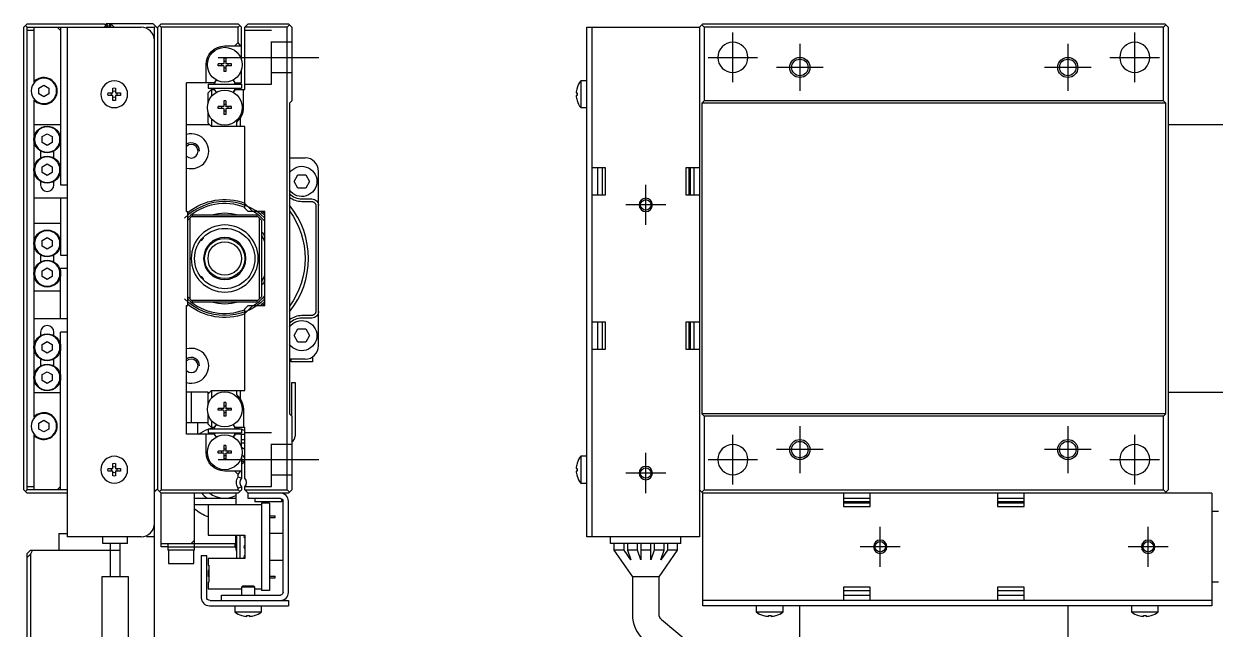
# Model space of a CAD drawing. Extents: x 0 to 729, y -8 to 416.
# Drawn here: x 379.1 to 556.9, y 239 to 329.3 of the extents above; entities that cross this region are included whole.
import ezdxf

# ---------------------------------------------------------------- set-up
doc = ezdxf.new("R2010")
doc.units = 0
doc.header["$LTSCALE"] = 0.5
doc.linetypes.add('CENTER', pattern=[50.8, 31.75, -6.35, 6.35, -6.35])
doc.linetypes.add('DASHED', pattern=[19.05, 12.7, -6.35])
for name, color, linetype in [('MSM_CENTER', 1, 'CENTER'), ('MSM_CONTINUOUS', 7, 'CONTINUOUS'), ('MSM_DASHED', 4, 'DASHED'), ('MSM_NARROW', 5, 'CONTINUOUS')]:
    doc.layers.add(name, color=color, linetype=linetype)

msp = doc.modelspace()

# ---------------------------------------------------------------- linework, layer by layer
at = {"layer": 'MSM_CENTER'}
for p, q in [((484.91, 320.55), (484.91, 327.95)), ((544.91, 320.55), (544.91, 327.95)), ((494.91, 326.25), (494.91, 319.25)), ((534.91, 326.25), (534.91, 319.25)), ((408.08, 324.25), (423.12, 324.25)), ((481.21, 324.25), (488.61, 324.25)), ((541.21, 324.25), (548.61, 324.25)), ((498.41, 322.75), (491.41, 322.75)), ((538.41, 322.75), (531.41, 322.75)), ((471.91, 299.25), (471.91, 305.25)), ((474.91, 302.25), (468.91, 302.25)), ((494.91, 269.25), (494.91, 262.25)), ((534.91, 269.25), (534.91, 262.25)), ((484.91, 260.55), (484.91, 267.95)), ((544.91, 260.55), (544.91, 267.95)), ((471.91, 259.25), (471.91, 265.25)), ((498.41, 265.75), (491.41, 265.75)), ((538.41, 265.75), (531.41, 265.75)), ((408.08, 264.25), (423.12, 264.25)), ((481.21, 264.25), (488.61, 264.25)), ((541.21, 264.25), (548.61, 264.25)), ((474.91, 262.25), (468.91, 262.25)), ((506.91, 248.25), (506.91, 254.25)), ((546.91, 248.25), (546.91, 254.25)), ((509.91, 251.25), (503.91, 251.25)), ((549.91, 251.25), (543.91, 251.25))]:
    msp.add_line(p, q, dxfattribs=at)
at = {"layer": 'MSM_CONTINUOUS'}
for p, q in [((379.56, 329.25), (379.06, 328.75)), ((379.56, 329.25), (391.06, 329.25)), ((391.31, 329), (391.06, 329.25)), ((391.16, 329.15), (391.36, 329.15)), ((391.26, 329.15), (391.36, 329.25)), ((398.36, 329.25), (391.36, 329.25)), ((391.86, 329.25), (391.86, 328.75)), ((392.06, 328.75), (392.06, 329.25)), ((392.06, 329.25), (392.56, 328.75)), ((398.71, 328.9), (398.36, 329.25)), ((399.56, 329.25), (399.31, 329)), ((399.56, 329.25), (411.06, 329.25)), ((411.06, 329.25), (411.56, 328.75)), ((412.56, 329.25), (412.06, 328.75)), ((412.56, 329.25), (418.56, 329.25)), ((418.36, 328.75), (418.71, 329.1)), ((418.71, 329.1), (418.56, 329.25)), ((418.71, 329.1), (419.06, 328.75)), ((479.91, 328.75), (480.26, 329.1)), ((480.26, 329.1), (480.41, 329.25)), ((480.26, 329.1), (480.61, 328.75)), ((480.41, 329.25), (549.41, 329.25)), ((549.21, 328.75), (549.56, 329.1)), ((549.41, 329.25), (549.91, 328.75)), ((379.06, 259.75), (379.06, 328.75)), ((379.31, 329), (379.56, 328.75)), ((379.56, 259.75), (379.56, 328.75)), ((379.56, 328.75), (396.56, 328.75)), ((380.56, 328.25), (379.56, 328.25)), ((380.56, 328.75), (380.56, 320.57)), ((384.06, 328.75), (384.56, 328.25)), ((384.56, 328.75), (384.56, 305.25)), ((385.56, 252.75), (385.56, 328.75)), ((391.06, 328.75), (391.31, 329)), ((391.56, 328.75), (391.31, 329)), ((391.66, 328.75), (391.66, 328.85)), ((397.36, 328.75), (398.56, 328.75)), ((398.56, 328.75), (398.71, 328.9)), ((398.56, 237.25), (398.56, 328.75)), ((399.06, 328.55), (398.71, 328.9)), ((399.06, 328.75), (399.31, 329)), ((399.06, 259.75), (399.06, 328.75)), ((399.31, 329), (399.56, 328.75)), ((399.56, 328.75), (399.56, 259.75)), ((411.06, 328.75), (399.56, 328.75)), ((411.06, 328.75), (411.31, 329)), ((411.06, 326.45), (411.06, 328.75)), ((411.56, 323.86), (411.56, 328.75)), ((412.06, 319.45), (412.06, 328.75)), ((418.36, 328.75), (412.06, 328.75)), ((418.36, 259.75), (418.36, 328.75)), ((419.06, 328.75), (419.06, 317.75)), ((463.11, 252.75), (463.11, 328.75)), ((463.11, 328.75), (479.91, 328.75)), ((463.91, 252.75), (463.91, 328.75)), ((479.91, 328.75), (479.91, 252.75)), ((480.61, 328.75), (480.61, 317.75)), ((549.21, 328.75), (480.61, 328.75)), ((549.21, 317.75), (549.21, 328.75)), ((549.91, 328.75), (549.91, 259.75)), ((409.06, 325.95), (411.56, 325.95)), ((411.06, 326.45), (410.56, 325.95)), ((411.42, 325.95), (411.06, 326.45)), ((408.92, 324.15), (408.92, 323.36)), ((409.21, 324.15), (408.92, 324.15)), ((409.21, 324.15), (409.21, 323.36)), ((406.26, 320.45), (406.26, 323.15)), ((408.06, 323.01), (408.06, 323.3)), ((408.86, 323.3), (408.06, 323.3)), ((408.86, 323.01), (408.06, 323.01)), ((408.59, 323.3), (408.59, 323.01)), ((409.21, 323.62), (408.92, 323.62)), ((408.92, 322.95), (408.92, 322.15)), ((408.92, 322.68), (409.21, 322.68)), ((409.21, 322.15), (408.92, 322.15)), ((409.21, 322.95), (409.21, 322.15)), ((410.06, 323.3), (409.27, 323.3)), ((410.06, 323.01), (409.27, 323.01)), ((409.53, 323.3), (409.53, 323.01)), ((410.06, 323.01), (410.06, 323.3)), ((411.56, 320.45), (411.56, 322.44)), ((407.51, 320.45), (403.36, 320.45)), ((403.36, 301.25), (403.36, 320.45)), ((406.56, 320.25), (406.56, 319.65)), ((406.56, 320.25), (411.56, 320.25)), ((407.66, 320.71), (407.51, 320.45)), ((410.61, 320.45), (410.46, 320.71)), ((410.61, 320.45), (411.56, 320.45)), ((411.56, 320.25), (411.56, 319.65)), ((463.11, 320.75), (462.21, 320.75)), ((462.21, 320.75), (462.21, 316.75)), ((381.31, 319.68), (382.06, 320.12)), ((381.31, 318.82), (381.31, 319.68)), ((382.06, 318.38), (381.31, 318.82)), ((382.06, 320.12), (382.81, 319.68)), ((382.81, 318.82), (382.06, 318.38)), ((382.81, 319.68), (382.81, 318.82)), ((391.63, 318.95), (392.36, 318.95)), ((392.36, 318.55), (391.63, 318.55)), ((392.36, 318.95), (392.36, 319.68)), ((392.36, 317.82), (392.36, 318.55)), ((392.76, 319.68), (392.76, 318.95)), ((392.76, 318.95), (393.49, 318.95)), ((392.76, 318.55), (392.76, 317.82)), ((393.49, 318.55), (392.76, 318.55)), ((406.56, 319.65), (411.56, 319.65)), ((407.06, 319.45), (406.56, 318.95)), ((406.56, 317.46), (406.56, 318.95)), ((407.06, 319.45), (407.06, 318.41)), ((407.06, 319.45), (407.51, 319.45)), ((407.51, 319.45), (407.64, 319.23)), ((410.61, 319.45), (410.48, 319.23)), ((410.61, 319.45), (412.06, 319.45)), ((411.86, 316.75), (411.86, 319.45)), ((461.52, 318.95), (461.66, 318.95)), ((461.66, 318.55), (461.52, 318.55)), ((461.66, 319.7), (461.66, 319.68)), ((461.66, 318.95), (461.66, 318.55)), ((380.56, 317.93), (380.56, 270.57)), ((408.06, 316.61), (408.06, 316.9)), ((408.86, 316.9), (408.06, 316.9)), ((408.86, 316.61), (408.06, 316.61)), ((408.59, 316.9), (408.59, 316.61)), ((409.21, 317.75), (408.92, 317.75)), ((408.92, 317.75), (408.92, 316.96)), ((409.21, 317.22), (408.92, 317.22)), ((409.21, 317.75), (409.21, 316.96)), ((410.06, 316.9), (409.27, 316.9)), ((410.06, 316.61), (409.27, 316.61)), ((409.53, 316.9), (409.53, 316.61)), ((410.06, 316.61), (410.06, 316.9)), ((419.06, 317.75), (418.71, 317.4)), ((418.71, 317.4), (418.71, 271.1)), ((461.66, 317.82), (461.66, 317.8)), ((462.21, 316.75), (463.11, 316.75)), ((480.61, 317.75), (480.26, 317.4)), ((480.26, 317.4), (480.26, 271.1)), ((549.56, 317.4), (480.26, 317.4)), ((549.21, 317.75), (480.61, 317.75)), ((549.56, 317.4), (549.21, 317.75)), ((549.56, 271.1), (549.56, 317.4)), ((406.56, 314.45), (406.56, 316.04)), ((407.06, 315.09), (407.06, 313.95)), ((408.92, 316.55), (408.92, 315.75)), ((408.92, 316.28), (409.21, 316.28)), ((409.21, 315.75), (408.92, 315.75)), ((409.21, 316.55), (409.21, 315.75)), ((411.36, 315.15), (411.36, 313.95)), ((380.56, 314.25), (384.56, 314.25)), ((403.36, 314.25), (406.76, 314.25)), ((406.56, 314.45), (407.06, 313.95)), ((412.06, 313.95), (407.06, 313.95)), ((410.86, 313.95), (410.86, 314.61)), ((412.06, 301.75), (412.06, 313.95)), ((549.91, 314.25), (587.41, 314.25)), ((381.81, 312.43), (382.56, 312.87)), ((381.81, 311.57), (381.81, 312.43)), ((382.56, 311.13), (381.81, 311.57)), ((382.56, 312.87), (383.31, 312.43)), ((383.31, 311.57), (382.56, 311.13)), ((383.31, 312.43), (383.31, 311.57)), ((381.56, 310.27), (381.56, 309.23)), ((383.56, 309.23), (383.56, 310.27)), ((381.81, 307.93), (382.56, 308.37)), ((381.81, 307.07), (381.81, 307.93)), ((382.56, 308.37), (383.31, 307.93)), ((383.31, 307.93), (383.31, 307.07)), ((418.71, 309.25), (421.06, 309.25)), ((465.91, 307.75), (463.91, 307.75)), ((464.71, 307.75), (464.71, 303.75)), ((465.41, 307.75), (465.41, 303.75)), ((465.91, 303.75), (465.91, 307.75)), ((479.91, 307.75), (477.91, 307.75)), ((477.91, 307.75), (477.91, 303.75)), ((478.41, 303.75), (478.41, 307.75)), ((478.61, 303.75), (478.61, 307.75)), ((479.11, 303.75), (479.11, 307.75)), ((382.56, 306.63), (381.81, 307.07)), ((383.31, 307.07), (382.56, 306.63)), ((419.41, 305.75), (419.99, 306.75)), ((419.99, 306.75), (421.14, 306.75)), ((421.14, 306.75), (421.72, 305.75)), ((423.06, 281.25), (423.06, 307.25)), ((381.56, 305.77), (381.56, 305.25)), ((383.56, 305.25), (383.56, 305.77)), ((384.56, 305.25), (385.56, 305.25)), ((419.99, 304.75), (419.41, 305.75)), ((421.14, 304.75), (419.99, 304.75)), ((421.72, 305.75), (421.14, 304.75)), ((385.56, 303.25), (380.56, 303.25)), ((384.56, 303.25), (384.56, 294.75)), ((412.06, 302.46), (413.27, 301.25)), ((420.56, 303.15), (422.06, 303.15)), ((420.56, 302.77), (421.94, 302.77)), ((463.91, 303.75), (465.91, 303.75)), ((477.91, 303.75), (479.91, 303.75)), ((403.36, 301.25), (403.56, 301.25)), ((403.56, 287.25), (403.56, 301.25)), ((404.06, 300.45), (404.36, 300.75)), ((404.36, 300.75), (413.76, 300.75)), ((412.56, 301.25), (412.06, 301.75)), ((415.06, 301.25), (412.56, 301.25)), ((414.26, 300.25), (413.76, 300.75)), ((415.06, 287.25), (415.06, 301.25)), ((422.68, 302.02), (422.68, 286.48)), ((384.56, 299.45), (380.56, 299.45)), ((403.56, 299.95), (403.86, 300.25)), ((404.06, 300.45), (403.86, 300.25)), ((403.86, 300.25), (403.86, 288.25)), ((414.06, 300.45), (404.06, 300.45)), ((414.26, 288.25), (414.26, 300.25)), ((414.26, 300.25), (414.56, 299.95)), ((414.56, 299.95), (414.56, 288.55)), ((381.81, 296.93), (382.56, 297.37)), ((382.56, 297.37), (383.31, 296.93)), ((405.64, 297), (405.86, 297.23)), ((405.64, 297), (405.64, 297.17)), ((405.86, 297.41), (405.86, 297.23)), ((407.69, 297.05), (407.62, 297.05)), ((407.69, 297.05), (407.75, 297.12)), ((410.37, 297.12), (410.44, 297.05)), ((410.51, 297.05), (410.44, 297.05)), ((381.81, 296.07), (381.81, 296.93)), ((382.56, 295.63), (381.81, 296.07)), ((383.31, 296.07), (382.56, 295.63)), ((383.31, 296.93), (383.31, 296.07)), ((405.5, 297), (405.5, 297)), ((405.5, 297), (405.64, 297)), ((406.1, 295.31), (406.1, 295.31)), ((412.03, 295.31), (412.03, 295.31)), ((381.56, 294.77), (381.56, 293.73)), ((383.56, 293.73), (383.56, 294.77)), ((384.56, 294.75), (385.56, 294.75)), ((381.81, 292.43), (382.56, 292.87)), ((381.81, 291.57), (381.81, 292.43)), ((382.56, 292.87), (383.31, 292.43)), ((383.31, 292.43), (383.31, 291.57)), ((384.56, 285.25), (384.56, 292.75)), ((385.56, 292.75), (384.56, 292.75)), ((382.56, 291.13), (381.81, 291.57)), ((383.31, 291.57), (382.56, 291.13)), ((405.5, 291.5), (405.5, 291.5)), ((405.64, 291.5), (405.5, 291.5)), ((405.86, 291.28), (405.64, 291.5)), ((405.64, 291.33), (405.64, 291.5)), ((405.86, 291.28), (405.86, 291.09)), ((380.56, 289.45), (384.56, 289.45)), ((403.86, 288.25), (403.56, 288.55)), ((403.86, 288.25), (404.06, 288.05)), ((414.06, 288.05), (414.26, 288.25)), ((414.56, 288.55), (414.26, 288.25)), ((403.36, 268.05), (403.36, 287.25)), ((403.36, 287.25), (403.56, 287.25)), ((404.06, 288.05), (414.06, 288.05)), ((404.36, 287.75), (404.06, 288.05)), ((413.76, 287.75), (404.36, 287.75)), ((413.27, 287.25), (412.06, 286.04)), ((412.06, 286.75), (412.56, 287.25)), ((412.06, 274.55), (412.06, 286.75)), ((412.56, 287.25), (415.06, 287.25)), ((414.06, 288.05), (413.76, 287.75)), ((385.56, 285.25), (380.56, 285.25)), ((421.94, 285.73), (420.56, 285.73)), ((422.06, 285.35), (420.56, 285.35)), ((465.91, 284.75), (463.91, 284.75)), ((464.71, 284.75), (464.71, 280.75)), ((465.41, 284.75), (465.41, 280.75)), ((465.91, 280.75), (465.91, 284.75)), ((479.91, 284.75), (477.91, 284.75)), ((477.91, 284.75), (477.91, 280.75)), ((478.41, 280.75), (478.41, 284.75)), ((478.61, 280.75), (478.61, 284.75)), ((479.11, 280.75), (479.11, 284.75)), ((381.56, 283.25), (381.56, 282.73)), ((383.56, 282.73), (383.56, 283.25)), ((384.56, 259.75), (384.56, 283.25)), ((385.56, 283.25), (384.56, 283.25)), ((419.41, 282.75), (419.99, 283.75)), ((419.99, 283.75), (421.14, 283.75)), ((421.14, 283.75), (421.72, 282.75)), ((381.81, 281.43), (382.56, 281.87)), ((381.81, 280.57), (381.81, 281.43)), ((382.56, 281.87), (383.31, 281.43)), ((383.31, 281.43), (383.31, 280.57)), ((419.99, 281.75), (419.41, 282.75)), ((421.14, 281.75), (419.99, 281.75)), ((421.72, 282.75), (421.14, 281.75)), ((381.56, 279.27), (381.56, 278.23)), ((382.56, 280.13), (381.81, 280.57)), ((383.31, 280.57), (382.56, 280.13)), ((383.56, 278.23), (383.56, 279.27)), ((421.06, 279.25), (418.71, 279.25)), ((418.96, 278.85), (418.96, 279.25)), ((422.16, 279.58), (422.16, 278.85)), ((463.91, 280.75), (465.91, 280.75)), ((477.91, 280.75), (479.91, 280.75)), ((422.16, 278.85), (418.96, 278.85)), ((381.81, 276.93), (382.56, 277.37)), ((381.81, 276.07), (381.81, 276.93)), ((382.56, 275.63), (381.81, 276.07)), ((382.56, 277.37), (383.31, 276.93)), ((383.31, 276.07), (382.56, 275.63)), ((383.31, 276.93), (383.31, 276.07)), ((419.06, 270.75), (419.06, 275.75)), ((419.06, 275.75), (419.56, 275.75)), ((419.56, 275.75), (419.56, 267.75)), ((380.56, 274.25), (384.56, 274.25)), ((406.56, 274.3), (403.36, 274.3)), ((404.06, 274.3), (404.06, 269.8)), ((407.06, 274.55), (406.56, 274.05)), ((406.56, 272.46), (406.56, 274.3)), ((406.56, 274.25), (406.76, 274.25)), ((407.06, 274.55), (407.06, 273.41)), ((407.06, 274.55), (412.06, 274.55)), ((410.86, 273.9), (410.86, 274.55)), ((411.36, 274.55), (411.36, 273.35)), ((587.41, 274.25), (549.91, 274.25)), ((409.21, 272.75), (408.92, 272.75)), ((408.92, 272.75), (408.92, 271.96)), ((409.21, 272.22), (408.92, 272.22)), ((409.21, 272.75), (409.21, 271.96)), ((406.56, 269.55), (406.56, 271.04)), ((408.86, 271.9), (408.06, 271.9)), ((408.06, 271.61), (408.06, 271.9)), ((408.86, 271.61), (408.06, 271.61)), ((408.59, 271.9), (408.59, 271.61)), ((408.92, 271.55), (408.92, 270.75)), ((408.92, 271.28), (409.21, 271.28)), ((409.21, 270.75), (408.92, 270.75)), ((409.21, 271.55), (409.21, 270.75)), ((410.06, 271.9), (409.27, 271.9)), ((410.06, 271.61), (409.27, 271.61)), ((409.53, 271.9), (409.53, 271.61)), ((410.06, 271.61), (410.06, 271.9)), ((411.86, 271.75), (411.86, 269.05)), ((418.71, 271.1), (419.06, 270.75)), ((419.06, 270.75), (419.06, 259.75)), ((480.26, 271.1), (480.61, 270.75)), ((549.56, 271.1), (480.26, 271.1)), ((549.21, 270.75), (480.61, 270.75)), ((480.61, 270.75), (480.61, 259.75)), ((549.21, 270.75), (549.56, 271.1)), ((549.21, 259.75), (549.21, 270.75)), ((381.31, 269.68), (382.06, 270.12)), ((381.31, 268.82), (381.31, 269.68)), ((382.06, 268.38), (381.31, 268.82)), ((382.06, 270.12), (382.81, 269.68)), ((382.81, 268.82), (382.06, 268.38)), ((382.81, 269.68), (382.81, 268.82)), ((403.36, 269.8), (406.56, 269.8)), ((405.06, 268.05), (405.06, 269.8)), ((406.56, 269.55), (407.06, 269.05)), ((406.56, 268.85), (406.56, 268.25)), ((406.56, 268.85), (411.56, 268.85)), ((407.06, 270.09), (407.06, 269.05)), ((407.51, 269.05), (407.06, 269.05)), ((407.51, 269.05), (407.64, 269.27)), ((410.61, 269.05), (410.48, 269.27)), ((412.06, 269.05), (410.61, 269.05)), ((411.56, 268.85), (411.56, 268.25)), ((412.06, 261.51), (412.06, 269.05)), ((380.56, 267.93), (380.56, 259.75)), ((407.51, 268.05), (403.36, 268.05)), ((406.26, 265.35), (406.26, 268.05)), ((406.56, 268.25), (411.56, 268.25)), ((407.66, 267.79), (407.51, 268.05)), ((407.57, 268), (407.54, 268)), ((410.61, 268.05), (410.46, 267.79)), ((410.59, 268), (410.55, 268)), ((411.56, 268.05), (410.61, 268.05)), ((411.56, 266.06), (411.56, 268.05)), ((412.06, 268), (411.56, 268)), ((411.56, 267.25), (412.06, 267.25)), ((408.86, 265.5), (408.06, 265.5)), ((408.06, 265.21), (408.06, 265.5)), ((408.86, 265.21), (408.06, 265.21)), ((408.59, 265.5), (408.59, 265.21)), ((409.21, 266.35), (408.92, 266.35)), ((408.92, 266.35), (408.92, 265.56)), ((409.21, 265.82), (408.92, 265.82)), ((408.92, 265.15), (408.92, 264.35)), ((409.21, 266.35), (409.21, 265.56)), ((409.21, 265.15), (409.21, 264.35)), ((410.06, 265.5), (409.27, 265.5)), ((410.06, 265.21), (409.27, 265.21)), ((409.53, 265.5), (409.53, 265.21)), ((410.06, 265.21), (410.06, 265.5)), ((411.56, 266.75), (412.06, 266.75)), ((392.36, 262.95), (392.36, 263.68)), ((392.76, 263.68), (392.76, 262.95)), ((408.92, 264.88), (409.21, 264.88)), ((409.21, 264.35), (408.92, 264.35)), ((411.56, 264.64), (411.56, 261.51)), ((412.06, 263.98), (411.56, 263.98)), ((461.66, 263.7), (461.66, 263.68)), ((463.11, 264.75), (462.21, 264.75)), ((462.21, 264.75), (462.21, 260.75)), ((391.63, 262.95), (392.36, 262.95)), ((392.36, 262.55), (391.63, 262.55)), ((392.36, 261.82), (392.36, 262.55)), ((392.76, 262.95), (393.49, 262.95)), ((392.76, 262.55), (392.76, 261.82)), ((393.49, 262.55), (392.76, 262.55)), ((411.56, 262.55), (409.06, 262.55)), ((410.56, 262.55), (411.06, 262.05)), ((411.06, 262.05), (411.42, 262.55)), ((411.06, 261.68), (411.06, 262.05)), ((411.06, 261.68), (411.56, 261.51)), ((461.52, 262.95), (461.66, 262.95)), ((461.66, 262.55), (461.52, 262.55)), ((461.66, 262.95), (461.66, 262.55)), ((461.66, 261.82), (461.66, 261.8)), ((379.06, 259.75), (379.31, 259.5)), ((379.56, 259.75), (379.31, 259.5)), ((379.56, 260.25), (380.56, 260.25)), ((385.56, 259.75), (379.56, 259.75)), ((384.56, 260.25), (384.06, 259.75)), ((398.71, 259.6), (398.56, 259.75)), ((398.71, 259.6), (399.06, 259.95)), ((399.31, 259.5), (399.06, 259.75)), ((399.56, 259.75), (399.31, 259.5)), ((399.56, 259.75), (411.06, 259.75)), ((411.06, 260.02), (411.56, 260.19)), ((411.06, 259.75), (411.06, 260.02)), ((411.31, 259.5), (411.06, 259.75)), ((411.56, 259.75), (411.31, 259.5)), ((411.56, 260.19), (411.56, 259.75)), ((412.06, 259.75), (412.06, 260.19)), ((412.06, 259.75), (418.36, 259.75)), ((412.06, 259.75), (412.56, 259.25)), ((418.71, 259.4), (418.36, 259.75)), ((419.06, 259.75), (418.71, 259.4)), ((462.21, 260.75), (463.11, 260.75)), ((480.26, 259.4), (479.91, 259.75)), ((480.61, 259.75), (480.26, 259.4)), ((480.61, 259.75), (549.21, 259.75)), ((549.56, 259.4), (549.21, 259.75)), ((549.91, 259.75), (549.41, 259.25)), ((379.31, 259.5), (379.56, 259.25)), ((385.56, 259.25), (379.56, 259.25)), ((398.56, 259.45), (398.71, 259.6)), ((399.31, 259.5), (399.56, 259.25)), ((411.06, 259.25), (399.56, 259.25)), ((399.56, 251.25), (399.56, 259.25)), ((404.56, 250.75), (404.56, 259.25)), ((404.56, 258.5), (410.71, 258.5)), ((410.71, 259.25), (410.71, 257.5)), ((411.06, 259.25), (411.31, 259.5)), ((412.56, 258.45), (412.56, 259.25)), ((418.56, 259.25), (412.56, 259.25)), ((417.36, 258.45), (412.56, 258.45)), ((413.56, 258.45), (413.56, 257.95)), ((417.56, 257.95), (413.56, 257.95)), ((414.71, 257.75), (414.71, 257.95)), ((417.56, 257.95), (417.56, 258.4)), ((417.76, 244.45), (417.76, 258.05)), ((418.56, 259.25), (418.71, 259.4)), ((418.56, 244.45), (418.56, 258.05)), ((480.41, 259.25), (480.26, 259.4)), ((556.41, 259.25), (480.41, 259.25)), ((480.41, 242.45), (480.41, 259.25)), ((501.41, 259.25), (501.41, 257.25)), ((505.41, 258.45), (501.41, 258.45)), ((505.41, 257.95), (501.41, 257.95)), ((505.41, 257.25), (505.41, 259.25)), ((524.41, 259.25), (524.41, 257.25)), ((528.41, 258.45), (524.41, 258.45)), ((528.41, 257.95), (524.41, 257.95)), ((528.41, 257.25), (528.41, 259.25)), ((556.41, 259.25), (556.41, 242.45)), ((414.56, 257.5), (404.56, 257.5)), ((406.56, 257.5), (406.56, 253)), ((414.56, 257.75), (414.56, 244.75)), ((415.76, 257.75), (414.56, 257.75)), ((415.76, 257.75), (415.76, 244.75)), ((505.41, 257.75), (501.41, 257.75)), ((501.41, 257.25), (505.41, 257.25)), ((528.41, 257.75), (524.41, 257.75)), ((524.41, 257.25), (528.41, 257.25)), ((557.41, 256.5), (556.41, 256.5)), ((415.76, 255.88), (416.56, 255.88)), ((415.76, 255.63), (416.56, 255.63)), ((416.56, 255.63), (416.56, 255.88)), ((384.31, 253.25), (385.56, 253.25)), ((384.31, 253.25), (384.31, 250.75)), ((396.56, 252.75), (385.56, 252.75)), ((390.86, 251.75), (390.86, 252.75)), ((394.56, 251.75), (394.56, 252.75)), ((398.56, 252.75), (397.36, 252.75)), ((406.56, 253), (412.06, 253)), ((410.71, 251.25), (410.71, 253)), ((410.86, 249.5), (410.86, 253)), ((411.36, 249.5), (411.36, 253)), ((412.06, 253), (412.06, 249.5)), ((417.76, 253.25), (415.76, 253.25)), ((479.91, 252.75), (463.11, 252.75)), ((466.66, 251.75), (466.66, 252.75)), ((477.16, 251.75), (477.16, 252.75)), ((394.56, 251.75), (390.86, 251.75)), ((391.96, 251.75), (391.96, 246.75)), ((393.46, 246.75), (393.46, 251.75)), ((399.56, 251.75), (410.56, 251.75)), ((400.56, 251.25), (399.56, 251.25)), ((400.56, 251.75), (400.56, 250.75)), ((400.56, 251.25), (410.56, 251.25)), ((404.56, 252.25), (404.06, 251.75)), ((410.56, 251.75), (410.56, 251.25)), ((477.16, 251.75), (466.66, 251.75)), ((467.16, 251.75), (467.16, 250.75)), ((468.66, 250.75), (468.66, 251.75)), ((469.16, 251.75), (469.16, 250.75)), ((470.66, 250.75), (470.66, 251.75)), ((471.16, 251.75), (471.16, 249.3)), ((472.66, 249.3), (472.66, 251.75)), ((473.16, 251.75), (473.16, 250.75)), ((474.66, 250.75), (474.66, 251.75)), ((475.16, 251.75), (475.16, 250.75)), ((476.66, 250.75), (476.66, 251.75)), ((379.56, 250.25), (380.06, 250.75)), ((379.56, 237.25), (379.56, 250.25)), ((380.06, 250.14), (379.56, 249.64)), ((380.37, 250.75), (380.06, 250.14)), ((380.06, 250.75), (393.46, 250.75)), ((380.06, 250.14), (380.06, 237.25)), ((404.56, 250.75), (400.56, 250.75)), ((400.66, 250.75), (400.66, 248.75)), ((404.46, 248.75), (404.46, 250.75)), ((405.56, 249.95), (406.36, 249.95)), ((405.56, 249.95), (405.56, 243.65)), ((406.36, 243.75), (406.36, 249.95)), ((406.56, 249.5), (406.56, 248.5)), ((412.06, 249.5), (406.56, 249.5)), ((415.76, 249.25), (417.76, 249.25)), ((467.16, 250.75), (469.91, 246.75)), ((468.66, 250.75), (467.16, 250.75)), ((469.66, 249.3), (468.66, 250.75)), ((469.16, 250.75), (469.66, 249.3)), ((470.66, 250.75), (469.16, 250.75)), ((471.16, 249.3), (470.66, 250.75)), ((472.66, 250.75), (471.16, 250.75)), ((473.16, 250.75), (472.66, 249.3)), ((474.66, 250.75), (473.16, 250.75)), ((473.91, 246.75), (476.66, 250.75)), ((475.16, 250.75), (474.16, 249.3)), ((474.16, 249.3), (474.66, 250.75)), ((476.66, 250.75), (475.16, 250.75)), ((400.66, 248.75), (404.46, 248.75)), ((406.56, 248.5), (406.66, 248.5)), ((406.56, 247.7), (406.56, 246.8)), ((406.66, 247.7), (406.56, 247.7)), ((406.66, 247.33), (406.56, 247.33)), ((406.66, 248.5), (406.66, 246)), ((394.71, 246.75), (390.71, 246.75)), ((390.71, 246.75), (390.71, 225.56)), ((394.71, 225.56), (394.71, 246.75)), ((406.66, 247.18), (406.56, 247.18)), ((406.66, 246.8), (406.56, 246.8)), ((406.56, 246), (406.56, 245)), ((406.56, 246), (406.66, 246)), ((411.76, 245.45), (411.56, 245.25)), ((411.76, 245.45), (413.36, 245.45)), ((413.56, 245.25), (413.36, 245.45)), ((415.76, 246.88), (416.56, 246.88)), ((415.76, 246.63), (416.56, 246.63)), ((416.56, 246.63), (416.56, 246.88)), ((469.91, 246.75), (469.91, 241.15)), ((473.91, 246.75), (469.91, 246.75)), ((473.91, 241.15), (473.91, 246.75)), ((557.41, 246), (556.41, 246)), ((406.56, 245), (411.56, 245)), ((408.56, 243.25), (408.56, 244.05)), ((408.56, 244.05), (417.36, 244.05)), ((411.56, 245.25), (411.56, 244.05)), ((413.56, 245.25), (411.56, 245.25)), ((413.56, 244.05), (413.56, 245.25)), ((413.56, 245), (414.56, 245)), ((415.76, 244.75), (414.56, 244.75)), ((505.41, 245.25), (501.41, 245.25)), ((501.41, 245.25), (501.41, 243.25)), ((501.41, 244.75), (505.41, 244.75)), ((501.41, 244.05), (505.41, 244.05)), ((505.41, 243.25), (505.41, 245.25)), ((524.41, 245.25), (524.41, 243.25)), ((528.41, 245.25), (524.41, 245.25)), ((524.41, 244.75), (528.41, 244.75)), ((524.41, 244.05), (528.41, 244.05)), ((528.41, 243.25), (528.41, 245.25)), ((406.76, 242.45), (418.56, 242.45)), ((406.86, 243.25), (418.56, 243.25)), ((410.56, 242.45), (410.56, 241.55)), ((414.56, 241.55), (414.56, 242.45)), ((418.56, 243.25), (418.56, 242.45)), ((556.41, 243.25), (480.41, 243.25)), ((556.41, 242.45), (480.41, 242.45)), ((488.41, 242.45), (488.41, 241.55)), ((492.41, 241.55), (492.41, 242.45)), ((494.91, 221.75), (494.91, 242.45)), ((534.91, 242.45), (534.91, 221.75)), ((544.41, 242.45), (544.41, 241.55)), ((548.41, 241.55), (548.41, 242.45)), ((410.56, 241.55), (414.56, 241.55)), ((411.61, 241), (411.63, 241)), ((412.36, 241), (412.76, 241)), ((412.36, 240.86), (412.36, 241)), ((412.76, 241), (412.76, 240.86)), ((413.49, 241), (413.51, 241)), ((482.85, 233.18), (474.27, 240.38)), ((488.41, 241.55), (492.41, 241.55)), ((489.46, 241), (489.48, 241)), ((490.21, 241), (490.61, 241)), ((490.21, 240.86), (490.21, 241)), ((490.61, 241), (490.61, 240.86)), ((491.34, 241), (491.36, 241)), ((544.41, 241.55), (548.41, 241.55)), ((545.46, 241), (545.48, 241)), ((546.21, 240.86), (546.21, 241)), ((546.21, 241), (546.61, 241)), ((546.61, 241), (546.61, 240.86)), ((547.34, 241), (547.36, 241))]:
    msp.add_line(p, q, dxfattribs=at)
at = {"layer": 'MSM_CONTINUOUS', "extrusion": (0, 0, -1)}
for p, q in [((421.94, 302.77), (421.97, 302.77)), ((421.97, 302.77), (422, 302.77)), ((422, 302.77), (422.03, 302.76)), ((422.03, 302.76), (422.06, 302.76)), ((422.06, 302.76), (422.09, 302.75)), ((422.09, 302.75), (422.13, 302.75)), ((422.13, 302.75), (422.16, 302.74)), ((422.16, 302.74), (422.19, 302.73)), ((422.19, 302.73), (422.21, 302.72)), ((422.21, 302.72), (422.24, 302.71)), ((422.24, 302.71), (422.26, 302.7)), ((422.26, 302.7), (422.29, 302.68)), ((422.29, 302.68), (422.32, 302.67)), ((422.32, 302.67), (422.35, 302.65)), ((422.35, 302.65), (422.38, 302.63)), ((422.38, 302.63), (422.41, 302.61)), ((422.41, 302.61), (422.43, 302.59)), ((422.43, 302.59), (422.45, 302.57)), ((422.45, 302.57), (422.47, 302.55)), ((422.47, 302.55), (422.49, 302.53)), ((422.49, 302.53), (422.51, 302.51)), ((422.51, 302.51), (422.52, 302.49)), ((422.52, 302.49), (422.54, 302.47)), ((422.54, 302.47), (422.56, 302.45)), ((422.56, 302.45), (422.57, 302.43)), ((422.57, 302.43), (422.59, 302.4)), ((422.59, 302.4), (422.6, 302.37)), ((422.6, 302.37), (422.61, 302.35)), ((422.61, 302.35), (422.62, 302.32)), ((422.62, 302.32), (422.64, 302.29)), ((422.64, 302.29), (422.65, 302.26)), ((422.65, 302.26), (422.65, 302.24)), ((422.65, 302.24), (422.66, 302.21)), ((422.66, 302.21), (422.67, 302.18)), ((422.67, 302.18), (422.67, 302.16)), ((422.67, 302.16), (422.67, 302.13)), ((422.67, 302.13), (422.68, 302.1)), ((422.68, 302.1), (422.68, 302.07)), ((422.68, 302.07), (422.68, 302.05)), ((422.68, 302.05), (422.68, 302.02)), ((422.68, 286.38), (422.67, 286.35)), ((422.67, 286.35), (422.67, 286.32)), ((422.68, 286.48), (422.68, 286.45)), ((422.68, 286.45), (422.68, 286.42)), ((422.68, 286.42), (422.68, 286.38)), ((421.96, 285.73), (421.94, 285.73)), ((421.98, 285.73), (421.96, 285.73)), ((422.01, 285.74), (421.98, 285.73)), ((422.04, 285.74), (422.01, 285.74)), ((422.07, 285.74), (422.04, 285.74)), ((422.1, 285.75), (422.07, 285.74)), ((422.12, 285.75), (422.1, 285.75)), ((422.15, 285.76), (422.12, 285.75)), ((422.18, 285.77), (422.15, 285.76)), ((422.21, 285.78), (422.18, 285.77)), ((422.23, 285.79), (422.21, 285.78)), ((422.26, 285.8), (422.23, 285.79)), ((422.29, 285.81), (422.26, 285.8)), ((422.31, 285.83), (422.29, 285.81)), ((422.34, 285.84), (422.31, 285.83)), ((422.36, 285.86), (422.34, 285.84)), ((422.38, 285.87), (422.36, 285.86)), ((422.41, 285.89), (422.38, 285.87)), ((422.43, 285.91), (422.41, 285.89)), ((422.45, 285.93), (422.43, 285.91)), ((422.47, 285.94), (422.45, 285.93)), ((422.49, 285.96), (422.47, 285.94)), ((422.5, 285.98), (422.49, 285.96)), ((422.52, 286), (422.5, 285.98)), ((422.54, 286.03), (422.52, 286)), ((422.56, 286.06), (422.54, 286.03)), ((422.58, 286.09), (422.56, 286.06)), ((422.6, 286.12), (422.58, 286.09)), ((422.61, 286.16), (422.6, 286.12)), ((422.62, 286.18), (422.61, 286.16)), ((422.63, 286.2), (422.62, 286.18)), ((422.64, 286.23), (422.63, 286.2)), ((422.65, 286.26), (422.64, 286.23)), ((422.66, 286.29), (422.65, 286.26)), ((422.67, 286.32), (422.66, 286.29))]:
    msp.add_line(p, q, dxfattribs=at)
at = {"layer": 'MSM_CONTINUOUS'}
for centre, radius in [((409.06, 323.15), 2.6), ((494.91, 322.75), 1.23), ((534.91, 322.75), 1.23), ((409.06, 316.75), 2.6), ((382.56, 312), 2), ((382.56, 307.5), 2), ((471.91, 302.25), 0.783), ((382.56, 296.5), 2), ((409.06, 294.25), 4.5), ((409.06, 294.25), 3), ((382.56, 292), 2), ((382.56, 281), 2), ((382.56, 276.5), 2), ((409.06, 271.75), 2.6), ((409.06, 265.35), 2.6), ((494.91, 265.75), 1.23), ((534.91, 265.75), 1.23), ((471.91, 262.25), 0.783), ((506.91, 251.25), 0.783), ((546.91, 251.25), 0.783)]:
    msp.add_circle(centre, radius, dxfattribs=at)
at = {"layer": 'MSM_CONTINUOUS', "extrusion": (0, 0, -1)}
for centre, radius in [((-484.91, 324.25), 2.25), ((-544.91, 324.25), 2.25), ((-382.06, 319.25), 1.9), ((-392.56, 318.75), 2), ((-382.56, 312), 1.9), ((-382.56, 307.5), 1.9), ((-409.06, 294.25), 5), ((-382.56, 296.5), 1.9), ((-409.06, 294.25), 3.15), ((-382.56, 292), 1.9), ((-382.56, 281), 1.9), ((-382.56, 276.5), 1.9), ((-382.06, 269.25), 1.9), ((-484.91, 264.25), 2.25), ((-544.91, 264.25), 2.25), ((-392.56, 262.75), 2)]:
    msp.add_circle(centre, radius, dxfattribs=at)
at = {"layer": 'MSM_CONTINUOUS'}
for centre, radius, start, end in [((391.36, 328.85), 0.3, 0, 90), ((396.56, 326.75), 2, 0, 90), ((382.06, 319.25), 2, 221.4096, 138.5904), ((409.06, 319.95), 1.59, 143.8028, 169.1069), ((409.18, 319.84), 1.75, 142.994, 150), ((409.06, 319.95), 1.59, 10.8931, 36.1972), ((408.95, 319.84), 1.75, 30, 37.006), ((464.71, 318.75), 3.2, 141.3178, 162.73), ((392.56, 318.75), 0.435, 152.6335, 207.3665), ((392.56, 318.75), 0.435, 62.6335, 117.3665), ((392.56, 318.75), 0.435, 242.6335, 297.3665), ((392.56, 318.75), 0.435, 332.6335, 27.3665), ((409.06, 319.95), 1.59, 190.8931, 216.1972), ((409.06, 319.95), 1.59, 323.8028, 349.1069), ((464.71, 318.75), 3.19, 163.0947, 176.4096), ((464.71, 318.75), 3.19, 183.5904, 196.9053), ((409.06, 316.75), 2.8, 310.0052, 360), ((464.71, 318.75), 3.2, 197.27, 218.6822), ((404.06, 310.25), 2.6, 254.3815, 105.6185), ((404.06, 310.25), 1.01, 225.9346, 134.0654), ((421.06, 307.25), 2, 0, 90), ((382.56, 305.25), 1, 180, 0), ((409.06, 294.25), 8.5, 45.0991, 134.9009), ((409.06, 294.25), 8.2, 68.5399, 132.1236), ((420.56, 305.75), 2.6, 224.6397, 270), ((420.56, 305.75), 2.98, 231.6549, 270), ((409.06, 294.25), 8.2, 42.9703, 58.6119), ((409.06, 294.25), 12.5, 320.5338, 39.4662), ((409.06, 294.25), 6.5, 22.6199, 32.2042), ((409.06, 294.25), 6.5, 327.7958, 337.3801), ((409.06, 294.25), 8.2, 227.8764, 291.4601), ((409.06, 294.25), 8.2, 301.3881, 317.0297), ((420.56, 282.75), 2.98, 90, 128.3451), ((420.56, 282.75), 2.6, 90, 135.3603), ((382.56, 283.25), 1, 0, 180), ((421.06, 281.25), 2, 270, 0), ((404.06, 278.25), 2.6, 254.3815, 105.6185), ((404.06, 278.25), 1.01, 225.9346, 134.0654), ((409.06, 271.75), 2.8, 34.7719, 49.9948), ((382.06, 269.25), 2, 221.4096, 138.5904), ((409.06, 268.55), 1.59, 143.8028, 169.1069), ((409.18, 268.44), 1.75, 142.994, 151.3783), ((409.06, 268.55), 1.59, 10.8931, 36.1972), ((408.95, 268.44), 1.75, 28.6217, 37.006), ((409.06, 268.55), 1.59, 190.8931, 216.1972), ((409.06, 268.55), 1.59, 323.8028, 349.1069), ((418.56, 267.75), 1, 299.9999, 0), ((409.06, 262.25), 4.57, 48.9699, 56.8962), ((409.06, 262.25), 3.75, 36.8699, 46.6705), ((464.71, 262.75), 3.19, 163.0947, 176.4096), ((464.71, 262.75), 3.2, 141.3178, 162.73), ((392.56, 262.75), 0.435, 152.6335, 207.3665), ((392.56, 262.75), 0.435, 62.6335, 117.3665), ((392.56, 262.75), 0.435, 242.6335, 297.3665), ((392.56, 262.75), 0.435, 332.6335, 27.3665), ((412.31, 260.85), 1, 138.5904, 221.4096), ((411.31, 260.85), 1, 318.5904, 41.4096), ((464.71, 262.75), 3.19, 183.5904, 196.9053), ((464.71, 262.75), 3.2, 197.27, 218.6822), ((409.06, 262.25), 4.57, 221.0301, 235.1418), ((409.06, 262.25), 3.75, 233.1301, 296.1039), ((414.56, 258.5), 1, 311.4096, 326.633), ((417.36, 258.05), 1.2, 0, 90), ((396.56, 254.75), 2, 270, 0), ((412.16, 252.75), 0.25, 113.5782, 246.4218), ((412.16, 251.25), 0.25, 113.5782, 246.4218), ((412.16, 249.75), 0.25, 113.5782, 246.4218), ((417.36, 244.45), 1.2, 270, 0), ((406.76, 243.65), 1.2, 180, 270), ((412.56, 244.05), 3.2, 231.3178, 252.73), ((412.56, 244.05), 3.19, 253.0947, 266.4096), ((412.56, 244.05), 3.19, 273.5904, 286.9053), ((412.56, 244.05), 3.2, 287.27, 308.6822), ((474.91, 241.15), 5, 180, 230), ((490.41, 244.05), 3.2, 231.3178, 252.73), ((490.41, 244.05), 3.19, 253.0947, 266.4096), ((490.41, 244.05), 3.19, 273.5904, 286.9053), ((490.41, 244.05), 3.2, 287.27, 308.6822), ((546.41, 244.05), 3.2, 231.3178, 252.73), ((546.41, 244.05), 3.19, 253.0947, 266.4096), ((546.41, 244.05), 3.19, 273.5904, 286.9053), ((546.41, 244.05), 3.2, 287.27, 308.6822)]:
    msp.add_arc(centre, radius, start, end, dxfattribs=at)
at = {"layer": 'MSM_CONTINUOUS', "extrusion": (0, 0, -1)}
for centre, radius, start, end in [((-409.06, 323.15), 2.8, 0, 90), ((-408.86, 323.36), 0.06, 180, 270), ((-408.86, 322.95), 0.06, 90, 180), ((-409.27, 323.36), 0.06, 270, 0), ((-409.27, 322.95), 0.06, 0, 90), ((-392.56, 318.75), 0.95, 347.8468, 12.1532), ((-392.56, 318.75), 0.95, 77.8468, 102.1532), ((-392.56, 318.75), 0.95, 167.8468, 192.1532), ((-409.18, 320.07), 1.75, 322.994, 331.3783), ((-408.95, 320.07), 1.75, 208.6217, 217.006), ((-392.56, 318.75), 0.95, 257.8468, 282.1532), ((-408.86, 316.96), 0.06, 180, 270), ((-408.86, 316.55), 0.06, 90, 180), ((-409.27, 316.96), 0.06, 270, 0), ((-409.27, 316.55), 0.06, 0, 90), ((-420.56, 305.75), 2.25, 34.6921, 325.3079), ((-409.06, 294.25), 8.8, 51.3178, 109.9323), ((-422.06, 302.15), 1, 90, 180), ((-409.06, 294.25), 6.8, 72.9174, 107.0826), ((-409.06, 294.25), 8.8, 127.3018, 132.9859), ((-409.06, 294.25), 9, 128.9424, 131.8103), ((-409.06, 294.25), 12, 143.5298, 216.4702), ((-409.06, 294.25), 6.8, 143.9811, 151.9275), ((-409.06, 294.25), 6.8, 208.0725, 216.0189), ((-409.06, 294.25), 8.5, 225.0991, 314.9009), ((-409.06, 294.25), 8.8, 250.0677, 308.6822), ((-409.06, 294.25), 6.8, 252.9174, 287.0826), ((-409.06, 294.25), 8.8, 227.0141, 232.6982), ((-409.06, 294.25), 9, 228.1897, 231.0576), ((-422.06, 286.35), 1, 180, 270), ((-420.56, 282.75), 2.25, 34.6921, 325.3079), ((-409.06, 271.75), 2.8, 145.2281, 180), ((-408.86, 271.96), 0.06, 180, 270), ((-408.86, 271.55), 0.06, 90, 180), ((-409.27, 271.96), 0.06, 270, 0), ((-409.27, 271.55), 0.06, 0, 90), ((-409.06, 262.25), 7, 55.9523, 69.0752), ((-409.06, 262.25), 7, 70.537, 76.2709), ((-409.06, 262.25), 7, 103.7291, 109.463), ((-409.06, 262.25), 7, 110.9248, 115.3769), ((-409.18, 268.67), 1.75, 322.994, 330), ((-408.95, 268.67), 1.75, 210, 217.006), ((-409.06, 265.35), 2.8, 270, 0), ((-408.86, 265.56), 0.06, 180, 270), ((-408.86, 265.15), 0.06, 90, 180), ((-409.27, 265.56), 0.06, 270, 0), ((-409.27, 265.15), 0.06, 0, 90), ((-392.56, 262.75), 0.95, 77.8468, 102.1532), ((-412.71, 261.98), 2, 54.9004, 71.0344), ((-392.56, 262.75), 0.95, 347.8468, 12.1532), ((-392.56, 262.75), 0.95, 257.8468, 282.1532), ((-392.56, 262.75), 0.95, 167.8468, 192.1532), ((-412.31, 260.85), 1.5, 326.4427, 33.5573), ((-417.36, 258.05), 0.4, 90, 180), ((-409.06, 262.25), 7, 290.9248, 310.0052), ((-412.71, 251.25), 2, 337.6684, 22.3316), ((-406.86, 243.75), 0.5, 270, 0), ((-417.36, 244.45), 0.4, 180, 270), ((-474.91, 241.15), 1, 310, 0)]:
    msp.add_arc(centre, radius, start, end, dxfattribs=at)
at = {"layer": 'MSM_DASHED'}
for p, q in [((416.06, 328.25), (412.06, 328.25)), ((416.06, 320.25), (416.06, 328.25)), ((419.06, 326.5), (416.06, 326.5)), ((416.06, 322), (419.06, 322)), ((412.06, 320.25), (416.06, 320.25)), ((416.06, 268.25), (412.06, 268.25)), ((416.06, 260.25), (416.06, 268.25)), ((419.06, 266.5), (416.06, 266.5)), ((416.06, 262), (419.06, 262)), ((412.11, 260.25), (416.06, 260.25))]:
    msp.add_line(p, q, dxfattribs=at)
at = {"layer": 'MSM_NARROW'}
for p, q in [((405.5, 297), (405.5, 297)), ((405.5, 291.5), (405.5, 291.5))]:
    msp.add_line(p, q, dxfattribs=at)
for centre, radius in [((494.91, 322.75), 1.5), ((534.91, 322.75), 1.5), ((409.06, 294.25), 2.5), ((494.91, 265.75), 1.5), ((534.91, 265.75), 1.5)]:
    msp.add_circle(centre, radius, dxfattribs=at)
at = {"layer": 'MSM_NARROW', "extrusion": (0, 0, -1)}
for centre in [(-471.91, 302.25), (-471.91, 262.25), (-506.91, 251.25), (-546.91, 251.25)]:
    msp.add_circle(centre, 1, dxfattribs=at)
at = {"layer": 'MSM_NARROW'}
for centre in [(404.06, 310.25), (404.06, 278.25)]:
    msp.add_arc(centre, 1.25, 0, 124.0558, dxfattribs=at)

doc.saveas('drawing.dxf')
